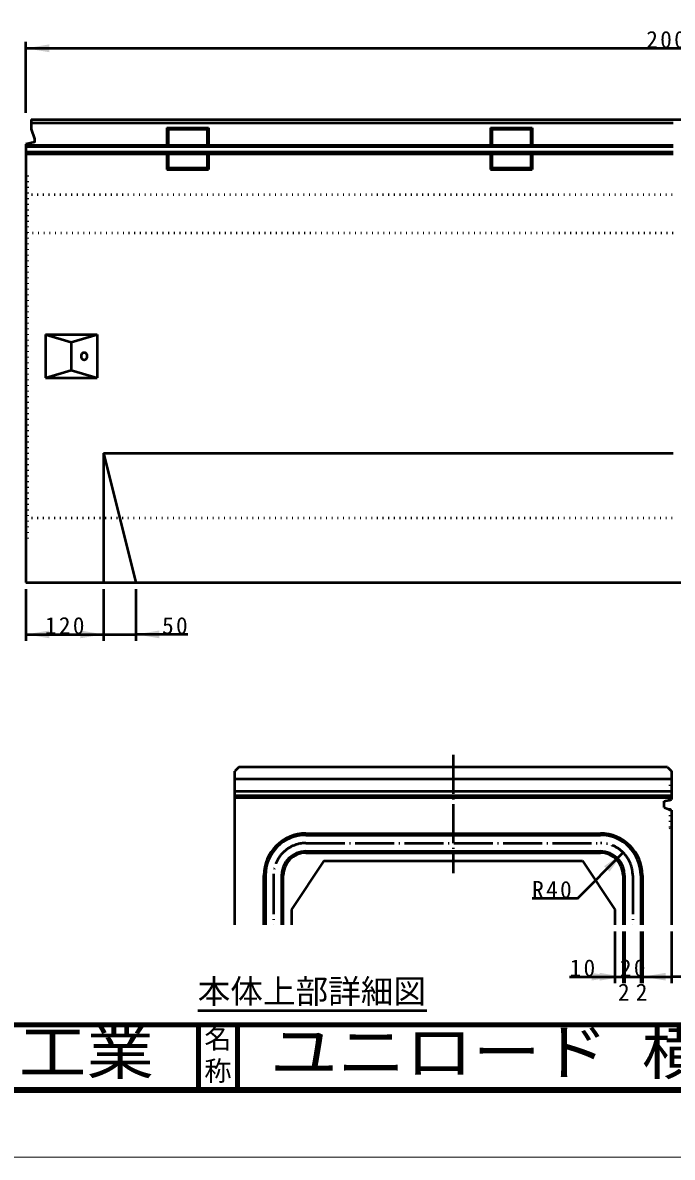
# Model space of a CAD drawing. Units: millimetres, scale not verified. Extents: x -2102 to 2102, y -1485 to 1485.
# Drawn here: x -174 to 830, y -1485 to 269 of the extents above; entities that cross this region are included whole.
import ezdxf
from ezdxf.enums import TextEntityAlignment as Align

# ---------------------------------------------------------------- set-up
doc = ezdxf.new("R2010")
doc.units = ezdxf.units.MM
doc.header["$LTSCALE"] = 5
doc.header["$PDMODE"] = 32
doc.header["$PDSIZE"] = 2.5
doc.linetypes.add('DOTTED', pattern=[1.75, 0.25, -1.5])
doc.linetypes.add('LONG_DASHED_DOTTED', pattern=[15.25, 12, -1.5, 0.25, -1.5])
doc.layers.add('0-0_V-nasSTD', color=7, linetype='Continuous', lineweight=35)
doc.layers.add('0-1_0', color=7, linetype='Continuous', lineweight=35)
doc.styles.add('ＭＳ ゴシック', font='')
doc.styles.get('ＭＳ ゴシック').set_extended_font_data('MS Gothic')

msp = doc.modelspace()

# ---------------------------------------------------------------- linework, layer by layer
at = {"layer": '0-0_V-nasSTD', "lineweight": 50}
for p, q in [((153.433, -1125.807), (153.433, -888.057)), ((822.183, -881.807), (159.683, -881.807)), ((828.433, -900.557), (153.433, -900.557)), ((828.433, -919.307), (153.433, -919.307)), ((153.433, -925.557), (828.433, -925.557)), ((828.433, -929.307), (153.433, -929.307)), ((828.433, -948.505), (828.433, -1125.807)), ((200.933, -1049.307), (200.933, -1125.807)), ((225.933, -1049.307), (225.933, -1125.807)), ((755.933, -1049.307), (755.933, -1125.807)), ((780.933, -1049.307), (780.933, -1125.807))]:
    msp.add_line(p, q, dxfattribs=at)
at = {"layer": '0-0_V-nasSTD', "linetype": 'LONG_DASHED_DOTTED', "lineweight": 50}
for p, q in [((213.433, -1049.307), (213.433, -1125.807)), ((768.433, -1049.307), (768.433, -1125.807))]:
    msp.add_line(p, q, dxfattribs=at)
at = {"layer": '0-0_V-nasSTD', "lineweight": 100}
for p, q in [((97.5, -1280), (97.5, -1380)), ((157.5, -1280), (157.5, -1380))]:
    msp.add_line(p, q, dxfattribs=at)
at = {"layer": '0-0_V-nasSTD', "lineweight": 18}
for points in [[(-2102.5, -1485), (-2102.5, 1485), (2102.5, 1485), (2102.5, -1485)], [(-2002.5, -1385), (-2002.5, 1385), (2002.5, 1385), (2002.5, -1385)]]:
    msp.add_lwpolyline(points, close=True, dxfattribs=at)
at = {"layer": '0-0_V-nasSTD', "lineweight": 100}
msp.add_lwpolyline([(-1997.5, 1380), (-1997.5, -1380), (1997.5, -1380), (1997.5, 1380)], close=True, dxfattribs=at)
at = {"layer": '0-0_V-nasSTD', "lineweight": 50}
msp.add_lwpolyline([(-161.238, 119.397), (-161.238, 104.397), (-156.238, 89.397), (-156.238, 84.397), (-169.238, 81.397)], dxfattribs=at)
for centre, radius, start, end in [((263.433, -1049.307), 62.5, 90, 180), ((718.433, -1049.307), 62.5, 0, 90), ((263.433, -1049.307), 37.5, 90, 180), ((718.433, -1049.307), 37.5, 0, 90)]:
    msp.add_arc(centre, radius, start, end, dxfattribs=at)
at = {"layer": '0-0_V-nasSTD', "linetype": 'LONG_DASHED_DOTTED', "lineweight": 50}
for centre, start, end in [((263.433, -1049.307), 90, 180), ((718.433, -1049.307), 0, 90)]:
    msp.add_arc(centre, 50, start, end, dxfattribs=at)
at = {"layer": '0-0_V-nasSTD'}
for points in [[(-169.238, 229.397), (-133.238, 223.397), (-133.238, 235.397)], [(-169.238, -676.603), (-133.238, -682.603), (-133.238, -670.603)], [(-85.238, -682.603), (-85.238, -670.603), (-49.238, -676.603)], [(0.762, -676.603), (36.762, -682.603), (36.762, -670.603)], [(724.09, -1035.165), (732.575, -1043.651), (753.789, -1013.952)], [(704.933, -1211.807), (704.933, -1199.807), (740.933, -1205.807)], [(717.433, -1211.807), (717.433, -1199.807), (753.433, -1205.807)], [(783.433, -1205.807), (819.433, -1211.807), (819.433, -1199.807)], [(828.433, -1205.807), (864.433, -1211.807), (864.433, -1199.807)]]:
    msp.add_solid(points, dxfattribs=at)
at = {"layer": '0-1_0', "lineweight": 50}
for p, q in [((-169.238, 129.397), (-169.238, 239.397)), ((-169.238, 229.397), (1830.762, 229.397)), ((-161.238, 119.397), (1830.762, 119.397)), ((-161.238, 114.397), (830.762, 114.397)), ((48.462, 106.697), (113.062, 106.697)), ((48.462, 106.697), (50.762, 104.397)), ((48.462, 106.697), (48.462, 79.412)), ((110.762, 104.397), (113.062, 106.697)), ((113.062, 106.697), (113.062, 79.412)), ((548.462, 106.697), (613.062, 106.697)), ((548.462, 106.697), (550.762, 104.397)), ((548.462, 106.697), (548.462, 79.412)), ((610.762, 104.397), (613.062, 106.697)), ((613.062, 106.697), (613.062, 79.412)), ((50.762, 104.397), (110.762, 104.397)), ((50.762, 104.397), (50.762, 79.412)), ((110.762, 104.397), (110.762, 79.412)), ((550.762, 104.397), (610.762, 104.397)), ((550.762, 104.397), (550.762, 79.412)), ((610.762, 104.397), (610.762, 79.412)), ((-169.238, 81.397), (-169.238, -596.603)), ((-169.238, 79.412), (830.762, 79.412)), ((-169.238, 77.397), (830.762, 77.397)), ((-169.238, 69.397), (830.762, 69.397)), ((-169.238, 66.039), (830.762, 66.039)), ((48.462, 66.039), (48.462, 42.097)), ((50.762, 66.039), (50.762, 44.397)), ((110.762, 66.039), (110.762, 44.397)), ((113.062, 66.039), (113.062, 42.097)), ((548.462, 66.039), (548.462, 42.097)), ((550.762, 66.039), (550.762, 44.397)), ((610.762, 66.039), (610.762, 44.397)), ((613.062, 66.039), (613.062, 42.097)), ((48.462, 42.097), (50.762, 44.397)), ((48.462, 42.097), (113.062, 42.097)), ((50.762, 44.397), (110.762, 44.397)), ((110.762, 44.397), (113.062, 42.097)), ((548.462, 42.097), (550.762, 44.397)), ((548.462, 42.097), (613.062, 42.097)), ((550.762, 44.397), (610.762, 44.397)), ((610.762, 44.397), (613.062, 42.097)), ((-139.238, -213.103), (-139.238, -280.103)), ((-139.238, -213.103), (-59.238, -213.103)), ((-99.238, -225.103), (-99.238, -268.103)), ((-59.238, -213.103), (-59.238, -280.103)), ((-139.238, -280.103), (-59.238, -280.103)), ((-49.238, -396.603), (-49.238, -596.603)), ((-49.238, -396.603), (830.762, -396.603)), ((-49.238, -396.603), (0.762, -596.603)), ((-169.238, -596.603), (1830.762, -596.603)), ((-169.238, -606.603), (-169.238, -686.603)), ((-49.238, -606.603), (-49.238, -686.603)), ((0.762, -606.603), (0.762, -686.603)), ((80.762, -676.603), (0.762, -676.603)), ((159.683, -881.807), (153.433, -888.057)), ((822.183, -881.807), (828.433, -888.057)), ((828.433, -888.057), (828.433, -931.789)), ((817.183, -934.307), (828.433, -931.789)), ((817.183, -944.307), (817.183, -934.307)), ((817.183, -944.307), (828.433, -948.505)), ((263.433, -984.307), (718.433, -984.307)), ((263.433, -986.807), (718.433, -986.807)), ((263.433, -1011.807), (718.433, -1011.807)), ((263.433, -1014.307), (718.433, -1014.307)), ((683.078, -1084.663), (753.789, -1013.952)), ((290.933, -1026.807), (240.933, -1101.807)), ((290.933, -1026.807), (690.933, -1026.807)), ((475.308, -1026.807), (506.558, -1026.807)), ((690.933, -1026.807), (740.933, -1101.807)), ((198.433, -1089.307), (198.433, -1049.307)), ((228.433, -1089.307), (228.433, -1049.307)), ((753.433, -1049.307), (753.433, -1089.307)), ((783.433, -1049.307), (783.433, -1089.307)), ((683.078, -1084.663), (613.078, -1084.663)), ((198.433, -1125.807), (198.433, -1089.307)), ((228.433, -1125.807), (228.433, -1089.307)), ((240.933, -1101.807), (240.933, -1125.807)), ((740.933, -1101.807), (740.933, -1125.807)), ((753.433, -1089.307), (753.433, -1125.807)), ((783.433, -1089.307), (783.433, -1125.807)), ((740.933, -1135.807), (740.933, -1215.807)), ((753.433, -1135.807), (753.433, -1215.807)), ((755.933, -1135.807), (755.933, -1215.807)), ((780.933, -1135.807), (780.933, -1215.807)), ((783.433, -1135.807), (783.433, -1215.807)), ((828.433, -1135.807), (828.433, -1215.807)), ((670.933, -1205.807), (740.933, -1205.807)), ((740.933, -1205.807), (753.433, -1205.807)), ((791.246, -1205.807), (799.058, -1205.807)), ((908.433, -1205.807), (828.433, -1205.807)), ((96.209, -1257.978), (450.218, -1257.978))]:
    msp.add_line(p, q, dxfattribs=at)
at = {"layer": '0-1_0', "linetype": 'DOTTED', "lineweight": 50}
for p, q in [((-169.238, 37.397), (-166.238, 35.397)), ((-166.238, -528.603), (-166.238, 35.397)), ((-169.238, 13.397), (-166.238, 15.397)), ((-169.238, 3.397), (830.762, 3.397)), ((830.762, -56.603), (-169.238, -56.603)), ((-169.238, -496.603), (830.762, -496.603)), ((-169.238, -506.603), (-166.238, -508.603)), ((-169.238, -530.603), (-166.238, -528.603)), ((825.558, -900.557), (828.433, -897.682)), ((825.558, -900.557), (825.558, -932.432)), ((825.558, -947.432), (825.558, -975.557)), ((825.558, -975.557), (828.433, -978.432))]:
    msp.add_line(p, q, dxfattribs=at)
at = {"layer": '0-1_0', "linetype": 'LONG_DASHED_DOTTED', "lineweight": 50}
for p, q in [((490.933, -863.057), (490.933, -1045.557)), ((263.433, -999.307), (718.433, -999.307))]:
    msp.add_line(p, q, dxfattribs=at)
at = {"layer": '0-1_0', "lineweight": 100}
msp.add_line((-1997.5, -1280), (1997.5, -1280), dxfattribs=at)
at = {"layer": '0-1_0', "lineweight": 50}
for points in [[(-139.238, -213.103), (-99.238, -225.103), (-59.238, -213.103)], [(-139.238, -280.103), (-99.238, -268.103), (-59.238, -280.103)], [(-169.238, -676.603), (-49.238, -676.603), (0.762, -676.603)], [(753.433, -1205.807), (755.933, -1205.807), (780.933, -1205.807), (783.433, -1205.807), (828.433, -1205.807)]]:
    msp.add_lwpolyline(points, dxfattribs=at)
for centre, radius, start, end in [((263.433, -1049.307), 65, 90, 180), ((718.433, -1049.307), 65, 0, 90), ((263.433, -1049.307), 35, 90, 180), ((718.433, -1049.307), 35, 0, 90)]:
    msp.add_arc(centre, radius, start, end, dxfattribs=at)
msp.add_ellipse((-79.238, -246.603), major_axis=(0, 6), ratio=0.707107, dxfattribs=at)
at = {"layer": '0-1_0'}
for p in [(825.558, -932.432), (825.558, -947.432)]:
    msp.add_point(p, dxfattribs=at)

# ---------------------------------------------------------------- texts
at = {"layer": '0-0_V-nasSTD', "style": 'ＭＳ ゴシック'}
for s, height, p in [('本体上部詳細図', 36.95, (96.209, -1257.978)), ('2', 26.39, (745.683, -1250.807)), ('2', 26.39, (773.183, -1250.807)), ('名', 30.79, (106.482, -1326.001)), ('称', 30.79, (106.476, -1375.99))]:
    msp.add_text(s, height=height, dxfattribs=at).set_placement(p, align=Align.BOTTOM_LEFT)
at = {"layer": '0-0_V-nasSTD', "style": 'ＭＳ ゴシック', "width": 1.1}
for s, p in [('株式会社船生コンクリート工業', (-1434.221, -1377.45)), ('ユニロード 横断', (208, -1377.53))]:
    msp.add_text(s, height=69.65, dxfattribs=at).set_placement(p, align=Align.BOTTOM_LEFT)
at = {"layer": '0-0_V-nasSTD', "char_height": 26.39, "attachment_point": 7, "style": 'ＭＳ ゴシック'}
for s, insert in [('\\T1.2;2000', (789.362, 229.397)), ('\\T1.2;120', (-139.838, -676.603)), ('\\T1.2;50', (41.162, -676.603)), ('\\T1.2;R40', (613.078, -1084.663)), ('\\T1.2;10', (670.933, -1205.807)), ('\\T1.2;20', (748.633, -1205.807))]:
    msp.add_mtext(s, dxfattribs=dict(at, insert=insert))

doc.saveas('drawing.dxf')
